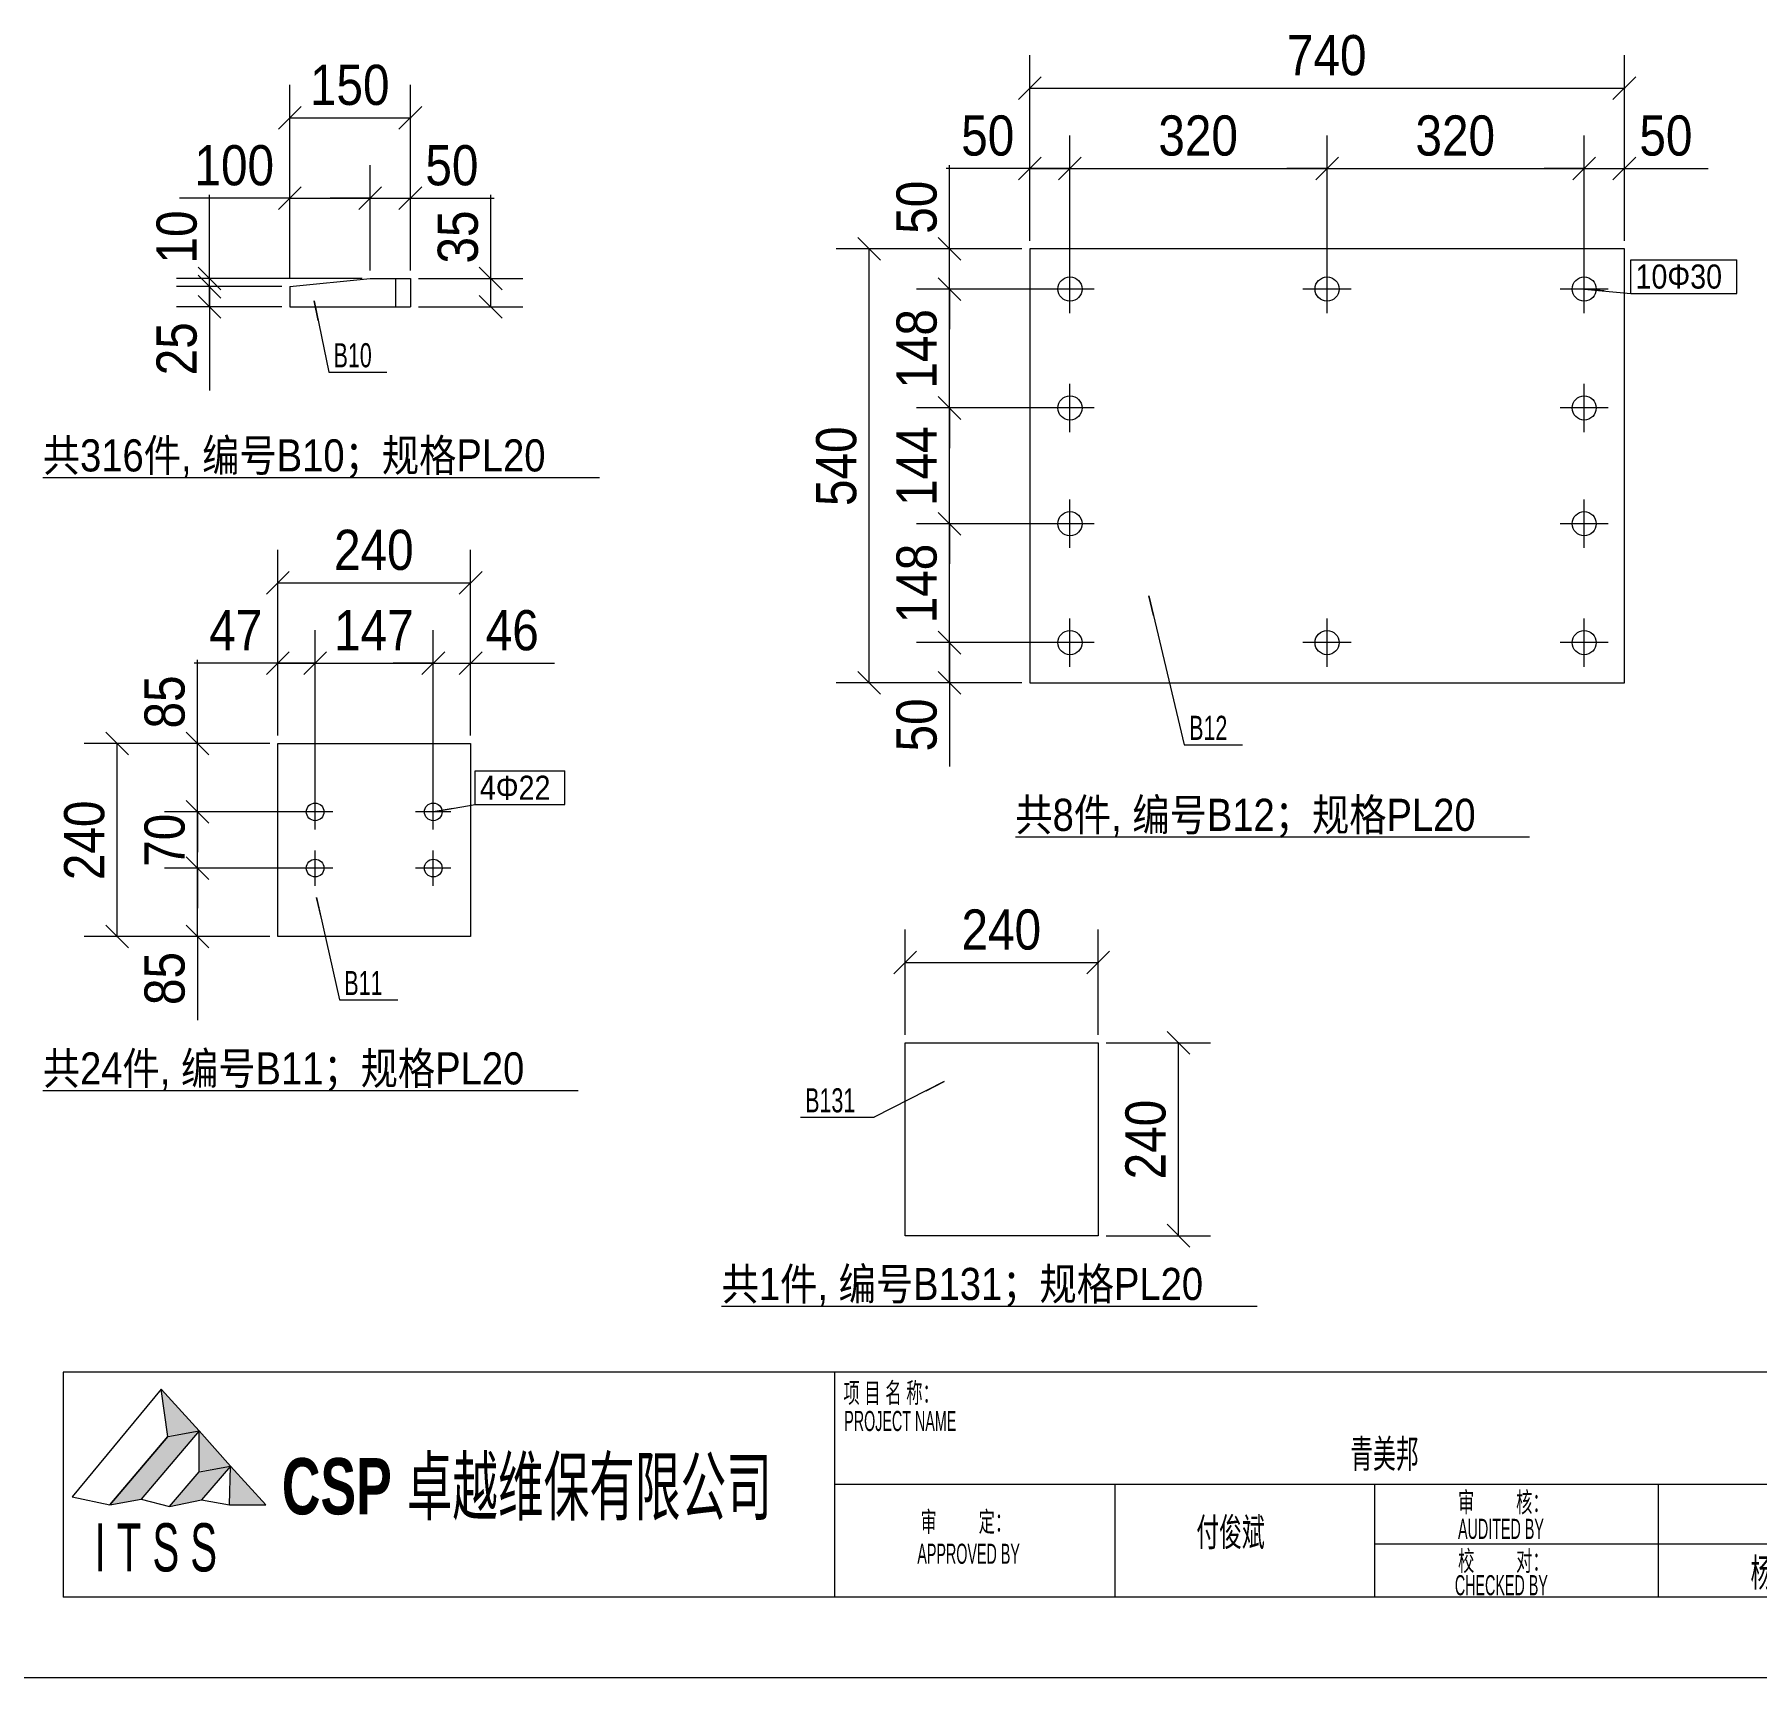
# Model space of a CAD drawing. Header units: inches. Extents: x 0 to 1938, y -2180 to 0.
# Drawn here: x 864 to 1078.4, y -2180 to -1975.6 of the extents above; entities that cross this region are included whole.
import ezdxf

# ---------------------------------------------------------------- set-up
doc = ezdxf.new("R2010")
doc.units = ezdxf.units.IN
doc.header["$MEASUREMENT"] = 0
doc.linetypes.add('XKITLINE00', pattern=[0])
for name, color, linetype, lineweight in [('Bolt', 7, 'Continuous', 0), ('BoltMark', 3, 'Continuous', 0), ('DrawingSheet', 5, 'Continuous', 0), ('OtherObjectType', 1, 'Continuous', 0), ('Part', 2, 'Continuous', 0), ('PartMark', 3, 'Continuous', 0), ('Z-DIMENSIONS', 1, 'Continuous', 0)]:
    doc.layers.add(name, color=color, linetype=linetype, lineweight=lineweight)
doc.styles.add('Arial', font='arial.ttf')
doc.styles.add('Arial Black', font='ariblk.ttf')
doc.styles.add('Arial Black Bold', font='ARIAL.TTF')
doc.styles.add('Arial Narrow', font='ARIAL.TTF')
doc.styles.add('romsim', font='ARIAL.TTF')
doc.styles.add('宋体', font='ARIAL.TTF')

# ---------------------------------------------------------------- blocks, each defined once
blk = doc.blocks.new('*A1989')
at = {"layer": 'Part', "color": 2, "linetype": 'XKITLINE00', "lineweight": 0}
for p, q in [((245.8, 178.06), (255.8, 179.06)), ((245.8, 178.06), (245.8, 175.56)), ((255.8, 179.06), (260.8, 179.06)), ((259, 175.56), (259, 179.06)), ((260.8, 179.06), (260.8, 175.56)), ((245.8, 175.56), (260.8, 175.56))]:
    blk.add_line(p, q, dxfattribs=at)
blk = doc.blocks.new('*A1990')
at = {"layer": 'Part', "color": 2, "linetype": 'XKITLINE00', "lineweight": 0}
for p, q in [((244.3, 97.21), (244.3, 121.21)), ((244.3, 121.21), (268.3, 121.21)), ((268.3, 121.21), (268.3, 97.21)), ((268.3, 97.21), (244.3, 97.21))]:
    blk.add_line(p, q, dxfattribs=at)
blk = doc.blocks.new('*A1991')
at = {"layer": 'Bolt', "color": 2, "linetype": 'XKITLINE00', "lineweight": 0}
for p, q in [((248.95, 110.51), (248.95, 114.91)), ((263.65, 110.51), (263.65, 114.91)), ((251.15, 112.71), (246.75, 112.71)), ((265.85, 112.71), (261.45, 112.71)), ((248.95, 103.51), (248.95, 107.91)), ((263.65, 103.51), (263.65, 107.91)), ((251.15, 105.71), (246.75, 105.71)), ((265.85, 105.71), (261.45, 105.71))]:
    blk.add_line(p, q, dxfattribs=at)
for centre in [(248.95, 112.71), (263.65, 112.71), (248.95, 105.71), (263.65, 105.71)]:
    blk.add_circle(centre, 1.1, dxfattribs=at)
blk = doc.blocks.new('*A1992')
at = {"layer": 'Part', "color": 2, "linetype": 'XKITLINE00', "lineweight": 0}
for p, q in [((411.9, 182.76), (337.9, 182.76)), ((337.9, 182.76), (337.9, 128.76)), ((411.9, 128.76), (411.9, 182.76)), ((337.9, 128.76), (411.9, 128.76))]:
    blk.add_line(p, q, dxfattribs=at)
blk = doc.blocks.new('*A1993')
at = {"layer": 'Bolt', "color": 2, "linetype": 'XKITLINE00', "lineweight": 0}
for p, q in [((342.9, 174.76), (342.9, 180.76)), ((374.9, 174.76), (374.9, 180.76)), ((406.9, 174.76), (406.9, 180.76)), ((345.9, 177.76), (339.9, 177.76)), ((377.9, 177.76), (371.9, 177.76)), ((409.9, 177.76), (403.9, 177.76)), ((342.9, 159.96), (342.9, 165.96)), ((406.9, 159.96), (406.9, 165.96)), ((345.9, 162.96), (339.9, 162.96)), ((409.9, 162.96), (403.9, 162.96)), ((342.9, 145.56), (342.9, 151.56)), ((406.9, 145.56), (406.9, 151.56)), ((345.9, 148.56), (339.9, 148.56)), ((409.9, 148.56), (403.9, 148.56)), ((342.9, 130.76), (342.9, 136.76)), ((374.9, 130.76), (374.9, 136.76)), ((406.9, 130.76), (406.9, 136.76)), ((345.9, 133.76), (339.9, 133.76)), ((377.9, 133.76), (371.9, 133.76)), ((409.9, 133.76), (403.9, 133.76))]:
    blk.add_line(p, q, dxfattribs=at)
for centre in [(342.9, 177.76), (374.9, 177.76), (406.9, 177.76), (342.9, 162.96), (406.9, 162.96), (342.9, 148.56), (406.9, 148.56), (342.9, 133.76), (374.9, 133.76), (406.9, 133.76)]:
    blk.add_circle(centre, 1.5, dxfattribs=at)
blk = doc.blocks.new('*A1998')
at = {"layer": 'Part', "color": 2, "linetype": 'XKITLINE00', "lineweight": 0}
for p, q in [((322.39, 83.97), (346.39, 83.97)), ((322.39, 59.97), (322.39, 83.97)), ((346.39, 83.97), (346.39, 59.97)), ((346.39, 59.97), (322.39, 59.97))]:
    blk.add_line(p, q, dxfattribs=at)
blk = doc.blocks.new('*A2003')
at = {"layer": 'DrawingSheet', "color": 5, "linetype": 'XKITLINE00', "lineweight": 0}
blk.add_line((5, 5), (635, 5), dxfattribs=at)
blk = doc.blocks.new('*A2005')
at = {"layer": 'OtherObjectType'}
for color, points in [(3, [(229.8, 41), (234.5, 35.7), (230.6, 35.1)]), (2, [(227.3, 27.2), (223.4, 26.5), (230.6, 35), (234.5, 35.7)]), (3, [(234.5, 35.7), (238.4, 31.3), (234.5, 30.7)]), (2, [(234.8, 27.1), (230.8, 26.3), (234.5, 30.6), (238.4, 31.3)]), (3, [(238.4, 31.3), (242.8, 26.5), (238.3, 26.5)])]:
    blk.add_hatch(color=color, dxfattribs=at).paths.add_polyline_path(points, flags=17)
at = {"layer": 'OtherObjectType', "color": 3, "linetype": 'XKITLINE00', "lineweight": 0}
for p, q in [((625, 43), (217.6, 43)), ((217.6, 43), (217.6, 15)), ((313.6, 43), (313.6, 15)), ((452.8, 43), (382.8, 43)), ((500.8, 29), (313.7, 29)), ((348.5, 29), (348.5, 15)), ((380.8, 29), (380.8, 15)), ((416.1, 29.1), (416.1, 15.1)), ((500.8, 21.6), (380.8, 21.6)), ((625, 15), (217.6, 15))]:
    blk.add_line(p, q, dxfattribs=at)
at = {"layer": 'OtherObjectType', "color": 2, "linetype": 'XKITLINE00', "lineweight": 0}
for p, q in [((229.8, 40.9), (218.7, 27.5)), ((230.6, 35), (229.8, 40.9)), ((229.8, 40.9), (234.5, 35.7)), ((223.4, 26.5), (230.6, 35)), ((230.6, 35), (223.4, 26.5)), ((234.5, 35.7), (227.3, 27.2)), ((230.6, 35), (234.5, 35.7)), ((234.5, 30.6), (234.5, 35.7)), ((234.5, 35.7), (238.4, 31.3)), ((230.8, 26.3), (234.5, 30.6)), ((234.5, 30.6), (238.4, 31.3)), ((238.4, 31.3), (234.8, 27.1)), ((238.3, 26.5), (238.4, 31.3)), ((242.8, 26.5), (238.4, 31.3)), ((218.7, 27.5), (223.4, 26.5)), ((223.4, 26.5), (227.3, 27.2)), ((227.3, 27.2), (230.8, 26.3)), ((230.8, 26.3), (234.8, 27.1)), ((234.8, 27.1), (238.3, 26.5)), ((238.3, 26.5), (242.8, 26.5))]:
    blk.add_line(p, q, dxfattribs=at)
at = {"layer": 'OtherObjectType', "color": 7, "style": 'Arial'}
for s, height, width, p in [('项 目 名 称：', 2.5, 0.595, (314.7, 39.18)), ('PROJECT NAME', 2.5, 0.51, (314.8, 35.67)), ('审         核：', 2.5, 0.595, (391.2, 25.57)), ('审         定：', 2.5, 0.595, (324.3, 23.14)), ('付俊斌', 3.5, 0.595, (358.62, 21.35)), ('AUDITED BY', 2.5, 0.51, (391.2, 22.25)), ('APPROVED BY', 2.5, 0.51, (323.9, 19.15)), ('校         对：', 2.5, 0.595, (391.2, 18.27)), ('杨茂林', 3.5, 0.595, (427.6, 16.3)), ('CHECKED BY', 2.5, 0.51, (390.8, 15.24))]:
    blk.add_text(s, height=height, dxfattribs=dict(at, width=width)).set_placement(p)
at = {"layer": 'OtherObjectType', "color": 2, "style": 'Arial', "width": 0.595}
blk.add_text('青美邦', height=3.5, dxfattribs=at).set_placement((377.78, 31.1))
at = {"layer": 'OtherObjectType', "color": 3, "width": 0.595}
for s, height, style, p in [('CSP 卓越维保有限公司', 7, 'Arial Black', (244.8, 25.3)), ('I T S S', 6, 'Arial Black Bold', (221.5, 18.2))]:
    blk.add_text(s, height=height, dxfattribs=dict(at, style=style)).set_placement(p)
blk = doc.blocks.new('*A2168')
at = {"layer": 'OtherObjectType', "color": 6, "linetype": 'XKITLINE00', "lineweight": 0}
blk.add_line((215.05, 154.31), (284.36, 154.31), dxfattribs=at)
at = {"layer": 'OtherObjectType', "color": 3, "style": '宋体', "width": 0.85}
blk.add_text('共316件, 编号B10；规格PL20', height=4, dxfattribs=at).set_placement((215.05, 155.06))
blk = doc.blocks.new('*A2169')
at = {"layer": 'Z-DIMENSIONS', "color": 4, "linetype": 'XKITLINE00', "lineweight": 0}
for p, q in [((270.8, 179.06), (270.8, 189.47)), ((270.8, 179.06), (270.8, 189.47)), ((269.38, 180.47), (272.21, 177.64)), ((261.8, 179.06), (274.8, 179.06)), ((270.8, 175.56), (270.8, 179.06)), ((269.38, 176.97), (272.21, 174.14)), ((261.8, 175.56), (274.8, 175.56))]:
    blk.add_line(p, q, dxfattribs=at)
at = {"layer": 'Z-DIMENSIONS', "color": 7}
for p in [(270.8, 179.06), (270.8, 175.56)]:
    blk.add_point(p, dxfattribs=at)
at = {"layer": 'Z-DIMENSIONS', "color": 7, "style": 'Arial Narrow', "width": 0.85}
blk.add_text('35', height=5, rotation=90.0002, dxfattribs=at).set_placement((269.2, 180.93))
blk = doc.blocks.new('*A2170')
at = {"layer": 'Z-DIMENSIONS', "color": 4, "linetype": 'XKITLINE00', "lineweight": 0}
for p, q in [((245.8, 179.06), (245.8, 203.16)), ((260.8, 180.06), (260.8, 203.16)), ((247.21, 200.47), (244.38, 197.64)), ((262.21, 200.47), (259.38, 197.64)), ((245.8, 199.06), (260.8, 199.06))]:
    blk.add_line(p, q, dxfattribs=at)
at = {"layer": 'Z-DIMENSIONS', "color": 7}
for p in [(245.8, 199.06), (260.8, 199.06)]:
    blk.add_point(p, dxfattribs=at)
at = {"layer": 'Z-DIMENSIONS', "color": 7, "style": 'Arial Narrow', "width": 0.85}
blk.add_text('150', height=5, dxfattribs=at).set_placement((248.3, 200.66))
blk = doc.blocks.new('*A2171')
at = {"layer": 'Z-DIMENSIONS', "color": 4, "linetype": 'XKITLINE00', "lineweight": 0}
for p, q in [((235.8, 178.06), (235.8, 183.06)), ((244.8, 178.06), (231.7, 178.06)), ((234.38, 179.47), (237.21, 176.64)), ((235.8, 175.56), (235.8, 178.06)), ((234.38, 176.97), (237.21, 174.14)), ((244.8, 175.56), (231.7, 175.56)), ((235.8, 175.56), (235.8, 165.14)), ((235.8, 175.56), (235.8, 165.14))]:
    blk.add_line(p, q, dxfattribs=at)
at = {"layer": 'Z-DIMENSIONS', "color": 7}
for p in [(235.8, 178.06), (235.8, 175.56)]:
    blk.add_point(p, dxfattribs=at)
at = {"layer": 'Z-DIMENSIONS', "color": 7, "style": 'Arial Narrow', "width": 0.85}
blk.add_text('25', height=5, rotation=90.0002, dxfattribs=at).set_placement((234.2, 167.02))
blk = doc.blocks.new('*A2172')
at = {"layer": 'Z-DIMENSIONS', "color": 4, "linetype": 'XKITLINE00', "lineweight": 0}
for p, q in [((235.8, 179.06), (235.8, 189.47)), ((235.8, 179.06), (235.8, 189.47)), ((234.38, 180.47), (237.21, 177.64)), ((254.8, 179.06), (231.7, 179.06)), ((244.8, 178.06), (231.7, 178.06)), ((234.38, 179.47), (237.21, 176.64)), ((235.8, 178.06), (235.8, 179.06)), ((235.8, 178.06), (235.8, 173.06))]:
    blk.add_line(p, q, dxfattribs=at)
at = {"layer": 'Z-DIMENSIONS', "color": 7}
for p in [(235.8, 179.06), (235.8, 178.06)]:
    blk.add_point(p, dxfattribs=at)
at = {"layer": 'Z-DIMENSIONS', "color": 7, "style": 'Arial Narrow', "width": 0.85}
blk.add_text('10', height=5, rotation=90.0002, dxfattribs=at).set_placement((234.2, 180.93))
blk = doc.blocks.new('*A2173')
at = {"layer": 'Z-DIMENSIONS', "color": 4, "linetype": 'XKITLINE00', "lineweight": 0}
for p, q in [((245.8, 179.06), (245.8, 193.16)), ((255.8, 180.06), (255.8, 193.16)), ((245.8, 189.06), (232.05, 189.06)), ((245.8, 189.06), (232.05, 189.06)), ((247.21, 190.47), (244.38, 187.64)), ((245.8, 189.06), (255.8, 189.06)), ((257.21, 190.47), (254.38, 187.64)), ((255.8, 189.06), (260.8, 189.06))]:
    blk.add_line(p, q, dxfattribs=at)
at = {"layer": 'Z-DIMENSIONS', "color": 7}
for p in [(245.8, 189.06), (255.8, 189.06)]:
    blk.add_point(p, dxfattribs=at)
at = {"layer": 'Z-DIMENSIONS', "color": 7, "style": 'Arial Narrow', "width": 0.85}
blk.add_text('100', height=5, dxfattribs=at).set_placement((233.93, 190.66))
blk = doc.blocks.new('*A2174')
at = {"layer": 'Z-DIMENSIONS', "color": 4, "linetype": 'XKITLINE00', "lineweight": 0}
for p, q in [((255.8, 180.06), (255.8, 193.16)), ((260.8, 180.06), (260.8, 193.16)), ((255.8, 189.06), (250.8, 189.06)), ((257.21, 190.47), (254.38, 187.64)), ((255.8, 189.06), (260.8, 189.06)), ((262.21, 190.47), (259.38, 187.64)), ((260.8, 189.06), (271.21, 189.06)), ((260.8, 189.06), (271.21, 189.06))]:
    blk.add_line(p, q, dxfattribs=at)
at = {"layer": 'Z-DIMENSIONS', "color": 7}
for p in [(255.8, 189.06), (260.8, 189.06)]:
    blk.add_point(p, dxfattribs=at)
at = {"layer": 'Z-DIMENSIONS', "color": 7, "style": 'Arial Narrow', "width": 0.85}
blk.add_text('50', height=5, dxfattribs=at).set_placement((262.67, 190.66))
blk = doc.blocks.new('*A2175')
at = {"layer": 'PartMark', "color": 4, "linetype": 'XKITLINE00', "lineweight": 0}
for p, q in [((248.83, 176.29), (250.64, 167.42)), ((249.33, 173.84), (248.83, 176.29)), ((250.64, 167.42), (257.88, 167.42))]:
    blk.add_line(p, q, dxfattribs=at)
at = {"layer": 'PartMark', "color": 1, "style": 'romsim', "width": 0.6375}
blk.add_text('B10', height=3, dxfattribs=at).set_placement((251.24, 168.02))
blk = doc.blocks.new('*A2176')
at = {"layer": 'OtherObjectType', "color": 6, "linetype": 'XKITLINE00', "lineweight": 0}
blk.add_line((215.05, 78.04), (281.7, 78.04), dxfattribs=at)
at = {"layer": 'OtherObjectType', "color": 3, "style": '宋体', "width": 0.85}
blk.add_text('共24件, 编号B11；规格PL20', height=4, dxfattribs=at).set_placement((215.05, 78.79))
blk = doc.blocks.new('*A2177')
at = {"layer": 'Z-DIMENSIONS', "color": 4, "linetype": 'XKITLINE00', "lineweight": 0}
for p, q in [((263.65, 113.71), (263.65, 135.31)), ((268.3, 122.21), (268.3, 135.31)), ((263.65, 131.21), (258.65, 131.21)), ((265.07, 132.62), (262.24, 129.79)), ((263.65, 131.21), (268.3, 131.21)), ((269.72, 132.62), (266.89, 129.79)), ((268.3, 131.21), (278.72, 131.21)), ((268.3, 131.21), (278.72, 131.21))]:
    blk.add_line(p, q, dxfattribs=at)
at = {"layer": 'Z-DIMENSIONS', "color": 7}
for p in [(263.65, 131.21), (268.3, 131.21)]:
    blk.add_point(p, dxfattribs=at)
at = {"layer": 'Z-DIMENSIONS', "color": 7, "style": 'Arial Narrow', "width": 0.85}
blk.add_text('46', height=5, dxfattribs=at).set_placement((270.18, 132.81))
blk = doc.blocks.new('*A2178')
at = {"layer": 'Z-DIMENSIONS', "color": 4, "linetype": 'XKITLINE00', "lineweight": 0}
for p, q in [((248.95, 113.71), (248.95, 135.31)), ((263.65, 113.71), (263.65, 135.31)), ((248.95, 131.21), (243.95, 131.21)), ((250.37, 132.62), (247.54, 129.79)), ((248.95, 131.21), (263.65, 131.21)), ((265.07, 132.62), (262.24, 129.79)), ((263.65, 131.21), (268.65, 131.21))]:
    blk.add_line(p, q, dxfattribs=at)
at = {"layer": 'Z-DIMENSIONS', "color": 7}
for p in [(248.95, 131.21), (263.65, 131.21)]:
    blk.add_point(p, dxfattribs=at)
at = {"layer": 'Z-DIMENSIONS', "color": 7, "style": 'Arial Narrow', "width": 0.85}
blk.add_text('147', height=5, dxfattribs=at).set_placement((251.3, 132.81))
blk = doc.blocks.new('*A2179')
at = {"layer": 'Z-DIMENSIONS', "color": 4, "linetype": 'XKITLINE00', "lineweight": 0}
for p, q in [((244.3, 122.21), (244.3, 135.31)), ((248.95, 113.71), (248.95, 135.31)), ((244.3, 131.21), (233.89, 131.21)), ((244.3, 131.21), (233.89, 131.21)), ((245.72, 132.62), (242.89, 129.79)), ((244.3, 131.21), (248.95, 131.21)), ((250.37, 132.62), (247.54, 129.79)), ((248.95, 131.21), (253.95, 131.21))]:
    blk.add_line(p, q, dxfattribs=at)
at = {"layer": 'Z-DIMENSIONS', "color": 7}
for p in [(244.3, 131.21), (248.95, 131.21)]:
    blk.add_point(p, dxfattribs=at)
at = {"layer": 'Z-DIMENSIONS', "color": 7, "style": 'Arial Narrow', "width": 0.85}
blk.add_text('47', height=5, dxfattribs=at).set_placement((235.76, 132.81))
blk = doc.blocks.new('*A2180')
at = {"layer": 'Z-DIMENSIONS', "color": 4, "linetype": 'XKITLINE00', "lineweight": 0}
for p, q in [((234.3, 121.21), (234.3, 131.62)), ((234.3, 121.21), (234.3, 131.62)), ((232.89, 122.62), (235.72, 119.79)), ((243.3, 121.21), (230.2, 121.21)), ((234.3, 112.71), (234.3, 121.21)), ((232.89, 114.12), (235.72, 111.29)), ((247.95, 112.71), (230.2, 112.71)), ((234.3, 112.71), (234.3, 107.71))]:
    blk.add_line(p, q, dxfattribs=at)
at = {"layer": 'Z-DIMENSIONS', "color": 7}
for p in [(234.3, 121.21), (234.3, 112.71)]:
    blk.add_point(p, dxfattribs=at)
at = {"layer": 'Z-DIMENSIONS', "color": 7, "style": 'Arial Narrow', "width": 0.85}
blk.add_text('85', height=5, rotation=90.0002, dxfattribs=at).set_placement((232.7, 123.08))
blk = doc.blocks.new('*A2181')
at = {"layer": 'Z-DIMENSIONS', "color": 4, "linetype": 'XKITLINE00', "lineweight": 0}
for p, q in [((234.3, 112.71), (234.3, 117.71)), ((232.89, 114.12), (235.72, 111.29)), ((247.95, 112.71), (230.2, 112.71)), ((234.3, 105.71), (234.3, 112.71)), ((247.95, 105.71), (230.2, 105.71)), ((232.89, 107.12), (235.72, 104.29)), ((234.3, 105.71), (234.3, 100.71))]:
    blk.add_line(p, q, dxfattribs=at)
at = {"layer": 'Z-DIMENSIONS', "color": 7}
for p in [(234.3, 112.71), (234.3, 105.71)]:
    blk.add_point(p, dxfattribs=at)
at = {"layer": 'Z-DIMENSIONS', "color": 7, "style": 'Arial Narrow', "width": 0.85}
blk.add_text('70', height=5, rotation=90.0002, dxfattribs=at).set_placement((232.7, 105.87))
blk = doc.blocks.new('*A2182')
at = {"layer": 'Z-DIMENSIONS', "color": 4, "linetype": 'XKITLINE00', "lineweight": 0}
for p, q in [((234.3, 105.71), (234.3, 110.71)), ((247.95, 105.71), (230.2, 105.71)), ((232.89, 107.12), (235.72, 104.29)), ((234.3, 97.21), (234.3, 105.71)), ((232.89, 98.62), (235.72, 95.79)), ((243.3, 97.21), (230.2, 97.21)), ((234.3, 97.21), (234.3, 86.79)), ((234.3, 97.21), (234.3, 86.79))]:
    blk.add_line(p, q, dxfattribs=at)
at = {"layer": 'Z-DIMENSIONS', "color": 7}
for p in [(234.3, 105.71), (234.3, 97.21)]:
    blk.add_point(p, dxfattribs=at)
at = {"layer": 'Z-DIMENSIONS', "color": 7, "style": 'Arial Narrow', "width": 0.85}
blk.add_text('85', height=5, rotation=90.0002, dxfattribs=at).set_placement((232.7, 88.67))
blk = doc.blocks.new('*A2183')
at = {"layer": 'Z-DIMENSIONS', "color": 4, "linetype": 'XKITLINE00', "lineweight": 0}
for p, q in [((244.3, 122.21), (244.3, 145.31)), ((268.3, 122.21), (268.3, 145.31)), ((245.72, 142.62), (242.89, 139.79)), ((269.72, 142.62), (266.89, 139.79)), ((244.3, 141.21), (268.3, 141.21))]:
    blk.add_line(p, q, dxfattribs=at)
at = {"layer": 'Z-DIMENSIONS', "color": 7}
for p in [(244.3, 141.21), (268.3, 141.21)]:
    blk.add_point(p, dxfattribs=at)
at = {"layer": 'Z-DIMENSIONS', "color": 7, "style": 'Arial Narrow', "width": 0.85}
blk.add_text('240', height=5, dxfattribs=at).set_placement((251.3, 142.81))
blk = doc.blocks.new('*A2184')
at = {"layer": 'Z-DIMENSIONS', "color": 4, "linetype": 'XKITLINE00', "lineweight": 0}
for p, q in [((222.89, 122.62), (225.72, 119.79)), ((243.3, 121.21), (220.2, 121.21)), ((224.3, 97.21), (224.3, 121.21)), ((222.89, 98.62), (225.72, 95.79)), ((243.3, 97.21), (220.2, 97.21))]:
    blk.add_line(p, q, dxfattribs=at)
at = {"layer": 'Z-DIMENSIONS', "color": 7}
for p in [(224.3, 121.21), (224.3, 97.21)]:
    blk.add_point(p, dxfattribs=at)
at = {"layer": 'Z-DIMENSIONS', "color": 7, "style": 'Arial Narrow', "width": 0.85}
blk.add_text('240', height=5, rotation=90.0002, dxfattribs=at).set_placement((222.7, 104.21))
blk = doc.blocks.new('*A2185')
at = {"layer": 'PartMark', "color": 4, "linetype": 'XKITLINE00', "lineweight": 0}
for p, q in [((249.13, 102.04), (251.98, 89.31)), ((249.68, 99.6), (249.13, 102.04)), ((251.98, 89.31), (259.22, 89.31))]:
    blk.add_line(p, q, dxfattribs=at)
at = {"layer": 'PartMark', "color": 1, "style": 'romsim', "width": 0.6375}
blk.add_text('B11', height=3, dxfattribs=at).set_placement((252.58, 89.91))
blk = doc.blocks.new('*A2186')
at = {"layer": 'BoltMark', "color": 1, "linetype": 'XKITLINE00', "lineweight": 0}
for p, q in [((268.85, 117.81), (280.04, 117.81)), ((268.85, 113.61), (268.85, 117.81)), ((280.04, 113.61), (280.04, 117.81)), ((263.65, 112.71), (268.85, 113.61)), ((268.85, 113.61), (280.04, 113.61)), ((266.11, 113.13), (263.65, 112.71))]:
    blk.add_line(p, q, dxfattribs=at)
at = {"layer": 'BoltMark', "color": 4, "style": '宋体', "width": 0.85}
blk.add_text('4Φ22', height=3, dxfattribs=at).set_placement((269.45, 114.21))
blk = doc.blocks.new('*A2187')
at = {"layer": 'OtherObjectType', "color": 6, "linetype": 'XKITLINE00', "lineweight": 0}
blk.add_line((336.1, 109.59), (400.09, 109.59), dxfattribs=at)
at = {"layer": 'OtherObjectType', "color": 3, "style": '宋体', "width": 0.85}
blk.add_text('共8件, 编号B12；规格PL20', height=4, dxfattribs=at).set_placement((336.1, 110.34))
blk = doc.blocks.new('*A2188')
at = {"layer": 'Z-DIMENSIONS', "color": 4, "linetype": 'XKITLINE00', "lineweight": 0}
for p, q in [((406.9, 178.76), (406.9, 196.86)), ((411.9, 183.76), (411.9, 196.86)), ((408.31, 194.17), (405.48, 191.34)), ((413.31, 194.17), (410.48, 191.34)), ((406.9, 192.76), (401.9, 192.76)), ((406.9, 192.76), (411.9, 192.76)), ((411.9, 192.76), (422.31, 192.76)), ((411.9, 192.76), (422.31, 192.76))]:
    blk.add_line(p, q, dxfattribs=at)
at = {"layer": 'Z-DIMENSIONS', "color": 7}
for p in [(406.9, 192.76), (411.9, 192.76)]:
    blk.add_point(p, dxfattribs=at)
at = {"layer": 'Z-DIMENSIONS', "color": 7, "style": 'Arial Narrow', "width": 0.85}
blk.add_text('50', height=5, dxfattribs=at).set_placement((413.77, 194.36))
blk = doc.blocks.new('*A2189')
at = {"layer": 'Z-DIMENSIONS', "color": 4, "linetype": 'XKITLINE00', "lineweight": 0}
for p, q in [((374.9, 178.76), (374.9, 196.86)), ((406.9, 178.76), (406.9, 196.86)), ((376.31, 194.17), (373.48, 191.34)), ((408.31, 194.17), (405.48, 191.34)), ((374.9, 192.76), (369.9, 192.76)), ((374.9, 192.76), (406.9, 192.76)), ((406.9, 192.76), (411.9, 192.76))]:
    blk.add_line(p, q, dxfattribs=at)
at = {"layer": 'Z-DIMENSIONS', "color": 7}
for p in [(374.9, 192.76), (406.9, 192.76)]:
    blk.add_point(p, dxfattribs=at)
at = {"layer": 'Z-DIMENSIONS', "color": 7, "style": 'Arial Narrow', "width": 0.85}
blk.add_text('320', height=5, dxfattribs=at).set_placement((385.9, 194.36))
blk = doc.blocks.new('*A2190')
at = {"layer": 'Z-DIMENSIONS', "color": 4, "linetype": 'XKITLINE00', "lineweight": 0}
for p, q in [((342.9, 178.76), (342.9, 196.86)), ((374.9, 178.76), (374.9, 196.86)), ((344.31, 194.17), (341.48, 191.34)), ((376.31, 194.17), (373.48, 191.34)), ((342.9, 192.76), (337.9, 192.76)), ((342.9, 192.76), (374.9, 192.76)), ((374.9, 192.76), (379.9, 192.76))]:
    blk.add_line(p, q, dxfattribs=at)
at = {"layer": 'Z-DIMENSIONS', "color": 7}
for p in [(342.9, 192.76), (374.9, 192.76)]:
    blk.add_point(p, dxfattribs=at)
at = {"layer": 'Z-DIMENSIONS', "color": 7, "style": 'Arial Narrow', "width": 0.85}
blk.add_text('320', height=5, dxfattribs=at).set_placement((353.9, 194.36))
blk = doc.blocks.new('*A2191')
at = {"layer": 'Z-DIMENSIONS', "color": 4, "linetype": 'XKITLINE00', "lineweight": 0}
for p, q in [((337.9, 183.76), (337.9, 196.86)), ((342.9, 178.76), (342.9, 196.86)), ((339.31, 194.17), (336.48, 191.34)), ((344.31, 194.17), (341.48, 191.34)), ((337.9, 192.76), (327.48, 192.76)), ((337.9, 192.76), (327.48, 192.76)), ((337.9, 192.76), (342.9, 192.76)), ((342.9, 192.76), (347.9, 192.76))]:
    blk.add_line(p, q, dxfattribs=at)
at = {"layer": 'Z-DIMENSIONS', "color": 7}
for p in [(337.9, 192.76), (342.9, 192.76)]:
    blk.add_point(p, dxfattribs=at)
at = {"layer": 'Z-DIMENSIONS', "color": 7, "style": 'Arial Narrow', "width": 0.85}
blk.add_text('50', height=5, dxfattribs=at).set_placement((329.36, 194.36))
blk = doc.blocks.new('*A2192')
at = {"layer": 'Z-DIMENSIONS', "color": 4, "linetype": 'XKITLINE00', "lineweight": 0}
for p, q in [((327.9, 182.76), (327.9, 193.17)), ((327.9, 182.76), (327.9, 193.17)), ((336.9, 182.76), (323.8, 182.76)), ((326.48, 184.17), (329.31, 181.34)), ((327.9, 177.76), (327.9, 182.76)), ((326.48, 179.17), (329.31, 176.34)), ((341.9, 177.76), (323.8, 177.76)), ((327.9, 177.76), (327.9, 172.76))]:
    blk.add_line(p, q, dxfattribs=at)
at = {"layer": 'Z-DIMENSIONS', "color": 7}
for p in [(327.9, 182.76), (327.9, 177.76)]:
    blk.add_point(p, dxfattribs=at)
at = {"layer": 'Z-DIMENSIONS', "color": 7, "style": 'Arial Narrow', "width": 0.85}
blk.add_text('50', height=5, rotation=90.0002, dxfattribs=at).set_placement((326.3, 184.63))
blk = doc.blocks.new('*A2193')
at = {"layer": 'Z-DIMENSIONS', "color": 4, "linetype": 'XKITLINE00', "lineweight": 0}
for p, q in [((327.9, 177.76), (327.9, 182.76)), ((326.48, 179.17), (329.31, 176.34)), ((341.9, 177.76), (323.8, 177.76)), ((327.9, 162.96), (327.9, 177.76)), ((341.9, 162.96), (323.8, 162.96)), ((326.48, 164.37), (329.31, 161.54)), ((327.9, 162.96), (327.9, 157.96))]:
    blk.add_line(p, q, dxfattribs=at)
at = {"layer": 'Z-DIMENSIONS', "color": 7}
for p in [(327.9, 177.76), (327.9, 162.96)]:
    blk.add_point(p, dxfattribs=at)
at = {"layer": 'Z-DIMENSIONS', "color": 7, "style": 'Arial Narrow', "width": 0.85}
blk.add_text('148', height=5, rotation=90.0002, dxfattribs=at).set_placement((326.3, 165.36))
blk = doc.blocks.new('*A2194')
at = {"layer": 'Z-DIMENSIONS', "color": 4, "linetype": 'XKITLINE00', "lineweight": 0}
for p, q in [((327.9, 162.96), (327.9, 167.96)), ((341.9, 162.96), (323.8, 162.96)), ((326.48, 164.37), (329.31, 161.54)), ((327.9, 148.56), (327.9, 162.96)), ((341.9, 148.56), (323.8, 148.56)), ((326.48, 149.97), (329.31, 147.14)), ((327.9, 148.56), (327.9, 143.56))]:
    blk.add_line(p, q, dxfattribs=at)
at = {"layer": 'Z-DIMENSIONS', "color": 7}
for p in [(327.9, 162.96), (327.9, 148.56)]:
    blk.add_point(p, dxfattribs=at)
at = {"layer": 'Z-DIMENSIONS', "color": 7, "style": 'Arial Narrow', "width": 0.85}
blk.add_text('144', height=5, rotation=90.0002, dxfattribs=at).set_placement((326.3, 150.76))
blk = doc.blocks.new('*A2195')
at = {"layer": 'Z-DIMENSIONS', "color": 4, "linetype": 'XKITLINE00', "lineweight": 0}
for p, q in [((327.9, 148.56), (327.9, 153.56)), ((341.9, 148.56), (323.8, 148.56)), ((326.48, 149.97), (329.31, 147.14)), ((327.9, 133.76), (327.9, 148.56)), ((326.48, 135.17), (329.31, 132.34)), ((341.9, 133.76), (323.8, 133.76)), ((327.9, 133.76), (327.9, 128.76))]:
    blk.add_line(p, q, dxfattribs=at)
at = {"layer": 'Z-DIMENSIONS', "color": 7}
for p in [(327.9, 148.56), (327.9, 133.76)]:
    blk.add_point(p, dxfattribs=at)
at = {"layer": 'Z-DIMENSIONS', "color": 7, "style": 'Arial Narrow', "width": 0.85}
blk.add_text('148', height=5, rotation=90.0002, dxfattribs=at).set_placement((326.3, 136.16))
blk = doc.blocks.new('*A2196')
at = {"layer": 'Z-DIMENSIONS', "color": 4, "linetype": 'XKITLINE00', "lineweight": 0}
for p, q in [((327.9, 133.76), (327.9, 138.76)), ((326.48, 135.17), (329.31, 132.34)), ((341.9, 133.76), (323.8, 133.76)), ((327.9, 128.76), (327.9, 133.76)), ((336.9, 128.76), (323.8, 128.76)), ((326.48, 130.17), (329.31, 127.34)), ((327.9, 128.76), (327.9, 118.34)), ((327.9, 128.76), (327.9, 118.34))]:
    blk.add_line(p, q, dxfattribs=at)
at = {"layer": 'Z-DIMENSIONS', "color": 7}
for p in [(327.9, 133.76), (327.9, 128.76)]:
    blk.add_point(p, dxfattribs=at)
at = {"layer": 'Z-DIMENSIONS', "color": 7, "style": 'Arial Narrow', "width": 0.85}
blk.add_text('50', height=5, rotation=90.0002, dxfattribs=at).set_placement((326.3, 120.22))
blk = doc.blocks.new('*A2197')
at = {"layer": 'Z-DIMENSIONS', "color": 4, "linetype": 'XKITLINE00', "lineweight": 0}
for p, q in [((337.9, 183.76), (337.9, 206.86)), ((411.9, 183.76), (411.9, 206.86)), ((339.31, 204.17), (336.48, 201.34)), ((413.31, 204.17), (410.48, 201.34)), ((337.9, 202.76), (411.9, 202.76))]:
    blk.add_line(p, q, dxfattribs=at)
at = {"layer": 'Z-DIMENSIONS', "color": 7}
for p in [(337.9, 202.76), (411.9, 202.76)]:
    blk.add_point(p, dxfattribs=at)
at = {"layer": 'Z-DIMENSIONS', "color": 7, "style": 'Arial Narrow', "width": 0.85}
blk.add_text('740', height=5, dxfattribs=at).set_placement((369.9, 204.36))
blk = doc.blocks.new('*A2198')
at = {"layer": 'Z-DIMENSIONS', "color": 4, "linetype": 'XKITLINE00', "lineweight": 0}
for p, q in [((336.9, 182.76), (313.8, 182.76)), ((316.48, 184.17), (319.31, 181.34)), ((317.9, 128.76), (317.9, 182.76)), ((336.9, 128.76), (313.8, 128.76)), ((316.48, 130.17), (319.31, 127.34))]:
    blk.add_line(p, q, dxfattribs=at)
at = {"layer": 'Z-DIMENSIONS', "color": 7}
for p in [(317.9, 182.76), (317.9, 128.76)]:
    blk.add_point(p, dxfattribs=at)
at = {"layer": 'Z-DIMENSIONS', "color": 7, "style": 'Arial Narrow', "width": 0.85}
blk.add_text('540', height=5, rotation=90.0002, dxfattribs=at).set_placement((316.3, 150.76))
blk = doc.blocks.new('*A2199')
at = {"layer": 'PartMark', "color": 4, "linetype": 'XKITLINE00', "lineweight": 0}
for p, q in [((352.73, 139.59), (357.13, 121.06)), ((353.3, 137.15), (352.73, 139.59)), ((357.13, 121.06), (364.37, 121.06))]:
    blk.add_line(p, q, dxfattribs=at)
at = {"layer": 'PartMark', "color": 1, "style": 'romsim', "width": 0.6375}
blk.add_text('B12', height=3, dxfattribs=at).set_placement((357.73, 121.66))
blk = doc.blocks.new('*A2200')
at = {"layer": 'BoltMark', "color": 1, "linetype": 'XKITLINE00', "lineweight": 0}
for p, q in [((412.69, 181.41), (425.89, 181.41)), ((412.69, 177.21), (412.69, 181.41)), ((425.89, 177.21), (425.89, 181.41)), ((406.9, 177.76), (412.69, 177.21)), ((409.39, 177.52), (406.9, 177.76)), ((412.69, 177.21), (425.89, 177.21))]:
    blk.add_line(p, q, dxfattribs=at)
at = {"layer": 'BoltMark', "color": 4, "style": '宋体', "width": 0.85}
blk.add_text('10Φ30', height=3, dxfattribs=at).set_placement((413.29, 177.81))
blk = doc.blocks.new('*A2238')
at = {"layer": 'OtherObjectType', "color": 6, "linetype": 'XKITLINE00', "lineweight": 0}
blk.add_line((299.54, 51.22), (366.19, 51.22), dxfattribs=at)
at = {"layer": 'OtherObjectType', "color": 3, "style": '宋体', "width": 0.85}
blk.add_text('共1件, 编号B131；规格PL20', height=4, dxfattribs=at).set_placement((299.54, 51.97))
blk = doc.blocks.new('*A2239')
at = {"layer": 'Z-DIMENSIONS', "color": 4, "linetype": 'XKITLINE00', "lineweight": 0}
for p, q in [((322.39, 84.97), (322.39, 98.07)), ((346.39, 84.97), (346.39, 98.07)), ((323.81, 95.39), (320.98, 92.56)), ((347.81, 95.39), (344.98, 92.56)), ((322.39, 93.97), (346.39, 93.97))]:
    blk.add_line(p, q, dxfattribs=at)
at = {"layer": 'Z-DIMENSIONS', "color": 7}
for p in [(322.39, 93.97), (346.39, 93.97)]:
    blk.add_point(p, dxfattribs=at)
at = {"layer": 'Z-DIMENSIONS', "color": 7, "style": 'Arial Narrow', "width": 0.85}
blk.add_text('240', height=5, dxfattribs=at).set_placement((329.4, 95.57))
blk = doc.blocks.new('*A2240')
at = {"layer": 'Z-DIMENSIONS', "color": 4, "linetype": 'XKITLINE00', "lineweight": 0}
for p, q in [((347.39, 83.97), (360.39, 83.97)), ((354.98, 85.39), (357.81, 82.56)), ((356.39, 59.97), (356.39, 83.97)), ((354.98, 61.39), (357.81, 58.56)), ((347.39, 59.97), (360.39, 59.97))]:
    blk.add_line(p, q, dxfattribs=at)
at = {"layer": 'Z-DIMENSIONS', "color": 7}
for p in [(356.39, 83.97), (356.39, 59.97)]:
    blk.add_point(p, dxfattribs=at)
at = {"layer": 'Z-DIMENSIONS', "color": 7, "style": 'Arial Narrow', "width": 0.85}
blk.add_text('240', height=5, rotation=90.0002, dxfattribs=at).set_placement((354.79, 66.98))
blk = doc.blocks.new('*A2241')
at = {"layer": 'PartMark', "color": 4, "linetype": 'XKITLINE00', "lineweight": 0}
for p, q in [((327.22, 79.14), (318.53, 74.72)), ((325, 78.01), (327.22, 79.14)), ((309.34, 74.72), (318.53, 74.72))]:
    blk.add_line(p, q, dxfattribs=at)
at = {"layer": 'PartMark', "color": 1, "style": 'romsim', "width": 0.6375}
blk.add_text('B131', height=3, dxfattribs=at).set_placement((309.94, 75.32))
blk = doc.blocks.new('P详图~010 (PL20mm零件图1)')
at = {"lineweight": 0}
for name in ['*A2003', '*A2197', '*A2170', '*A2191', '*A2190', '*A2189', '*A2188', '*A2173', '*A2174', '*A2192', '*A2172', '*A2169', '*A2171', '*A2198', '*A2193', '*A1992', '*A1993', '*A1989', '*A2194', '*A2168', '*A2195', '*A2183', '*A2179', '*A2178', '*A2177', '*A2196', '*A2180', '*A2184', '*A1990', '*A2181', '*A1991', '*A2187', '*A2182', '*A2239', '*A1998', '*A2240', '*A2176', '*A2238', '*A2005']:
    blk.add_blockref(name, (0, 0), dxfattribs=at)
at = {"layer": 'BoltMark', "lineweight": 0}
for name in ['*A2200', '*A2186']:
    blk.add_blockref(name, (0, 0), dxfattribs=at)
at = {"layer": 'PartMark', "lineweight": 0}
for name in ['*A2175', '*A2199', '*A2185', '*A2241']:
    blk.add_blockref(name, (0, 0), dxfattribs=at)

msp = doc.modelspace()

# ---------------------------------------------------------------- block references
msp.add_blockref('P详图~010 (PL20mm零件图1)', (650, -2185))

doc.saveas('drawing.dxf')
